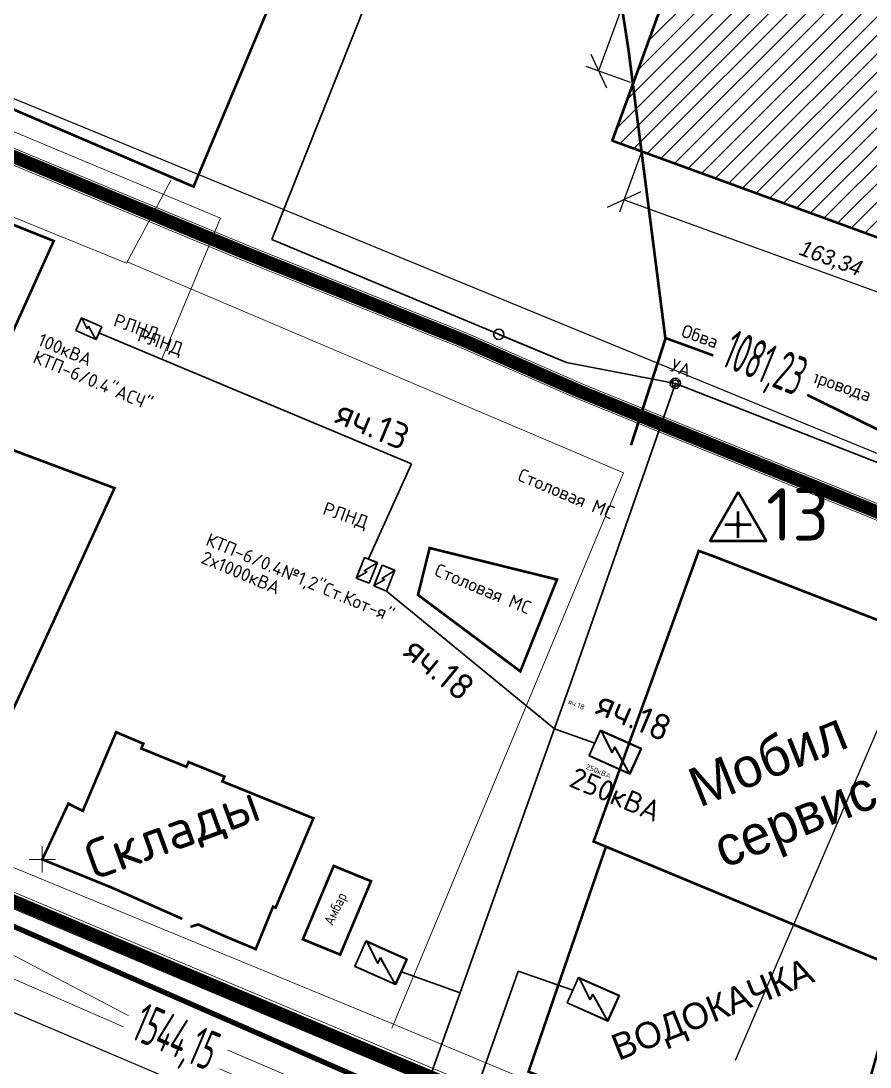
# Model space of a CAD drawing. Header units: millimetres. Extents: x 519 to 9564855, y -810 to 5021775.
# Drawn here: x 9523540.9 to 9523864.3, y 5006437.6 to 5006836.1 of the extents above; entities that cross this region are included whole.
import ezdxf
from ezdxf.enums import TextEntityAlignment as Align

# ---------------------------------------------------------------- set-up
doc = ezdxf.new("R2010")
doc.units = ezdxf.units.MM
doc.header["$LTSCALE"] = 2
doc.header["$MEASUREMENT"] = 0
doc.header["$PDMODE"] = 2
doc.header["$PDSIZE"] = 5
for name, color, linetype in [('0_ANNOT_Dimensions', 7, 'Continuous'), ('COMPOUND', 3, 'Continuous'), ('CONTROL', 7, 'Continuous'), ('Layer1', 1, 'Continuous'), ('PPLINE_WAT', 7, 'WTR_LINE'), ('ROAD_ASF', 9, 'Continuous')]:
    doc.layers.add(name, color=color, linetype=linetype)
for name, color, linetype, lineweight in [('Оптиковолоконный кабель', 220, 'CAB6', 20), ('Электро', 1, 'Continuous', 30), ('Электроснаб', 1, 'Continuous', 18), ('Электроснабжене', 1, 'Continuous', 18)]:
    doc.layers.add(name, color=color, linetype=linetype, lineweight=lineweight)
doc.styles.add('92051501$0$STANDARD', font='simplex.shx')
doc.styles.add('Elect', font='isocpeur.ttf')
doc.styles.add('Line_GUGK', font='')
doc.styles.add('simplex.shx', font='simplex.shx', dxfattribs={"width": 0.8})
doc.styles.get("Standard").update_dxf_attribs({"font": 'isocpeur.ttf', "width": 0.5})
doc.styles.get('Line_GUGK').set_extended_font_data('Bm431', italic=True)
doc.linetypes.add('CAB', pattern='A,0.7,-0.43403,["K",Standard,S=0.9,R=0,X=-0.4,Y=-0.3],-0.8', length=1.93403)
doc.linetypes.add('CAB6', pattern='A,0.9,-0.9,["6",Standard,S=0.9,R=0,X=-0.8,Y=-0.4],11', length=12.8)
doc.linetypes.add('WTR_LINE', pattern='A,0.5,-0.2,["W",92051501$0$STANDARD,S=0.1,R=0,X=-0.1,Y=-0.05],-0.05', length=0.75)
doc.dimstyles.new('ISO-25', dxfattribs={"dimtxt": 15, "dimasz": 10, "dimexe": 5, "dimexo": 5, "dimgap": 5, "dimtad": 1, "dimtxsty": 'Standard', "dimblk": 'OBLIQUE', "dimcen": 50, "dimadec": 0, "dimazin": 0, "dimtfac": 1, "dimtmove": 0, "dimatfit": 3, "dimfxl": 0, "dimarcsym": 0})

# ---------------------------------------------------------------- blocks, each defined once
blk = doc.blocks.new('_Oblique')
at = {"color": 0, "linetype": 'ByBlock', "lineweight": -2}
blk.add_line((-0.5, -0.5), (0.5, 0.5), dxfattribs=at)
blk = doc.blocks.new('*D93')
at = {"color": 0, "lineweight": -2, "transparency": 16777216}
for p, q in [((9523776.98, 5006785.47), (9523768.9, 5006763.3)), ((9523770.61, 5006767.99), (9523924.08, 5006712.09)), ((9523930.45, 5006729.56), (9523922.37, 5006707.39))]:
    blk.add_line(p, q, dxfattribs=at)
at = {"layer": 'DEFPOINTS', "color": 0, "linetype": 'ByBlock', "lineweight": 0, "transparency": 16777216}
for p in [(9523777.32, 5006786.4), (9523930.79, 5006730.5), (9523924.08, 5006712.09)]:
    blk.add_point(p, dxfattribs=at)
at = {"color": 0, "linetype": 'ByBlock', "lineweight": -2, "transparency": 16777216, "xscale": 10, "yscale": 10, "zscale": 10}
for p, rotation in [((9523770.61, 5006767.99), 159.9838227926532), ((9523924.08, 5006712.09), 339.9838227926533)]:
    blk.add_blockref('_Oblique', p, dxfattribs=dict(at, rotation=rotation))
at = {"color": 0, "linetype": 'ByBlock', "lineweight": 0, "transparency": 16777216, "insert": (9523849.26, 5006745.28), "char_height": 6, "attachment_point": 5, "rotation": 339.9838, "style": 'Line_GUGK', "bg_fill": 3, "box_fill_scale": 1.25, "bg_fill_color": 256, "bg_fill_true_color": 13158600, "bg_fill_transparency": 0}
blk.add_mtext('163,34', dxfattribs=at)
blk = doc.blocks.new('*D96')
at = {"color": 0, "lineweight": -2, "transparency": 16777216}
for p, q in [((9523826.75, 5006959.97), (9523809.89, 5006966.11)), ((9523814.59, 5006964.4), (9523760.91, 5006817.05)), ((9523773.07, 5006812.62), (9523756.21, 5006818.77))]:
    blk.add_line(p, q, dxfattribs=at)
at = {"layer": 'DEFPOINTS', "color": 0, "linetype": 'ByBlock', "lineweight": 0, "transparency": 16777216}
for p in [(9523827.69, 5006959.63), (9523760.91, 5006817.05), (9523774.01, 5006812.28)]:
    blk.add_point(p, dxfattribs=at)
at = {"color": 0, "linetype": 'ByBlock', "lineweight": -2, "transparency": 16777216, "xscale": 10, "yscale": 10, "zscale": 10}
for p, rotation in [((9523814.59, 5006964.4), 69.98382279340841), ((9523760.91, 5006817.05), 249.9838227934084)]:
    blk.add_blockref('_Oblique', p, dxfattribs=dict(at, rotation=rotation))
at = {"color": 0, "linetype": 'ByBlock', "lineweight": 0, "transparency": 16777216, "insert": (9523782.51, 5006892.63), "char_height": 6, "attachment_point": 5, "rotation": 69.9838, "style": 'Line_GUGK', "bg_fill": 3, "box_fill_scale": 1.25, "bg_fill_color": 256, "bg_fill_true_color": 13158600, "bg_fill_transparency": 0}
blk.add_mtext('156,82', dxfattribs=at)
blk = doc.blocks.new('A$C53fd71da')
at = {"layer": 'CONTROL', "color": 6, "lineweight": 50}
blk.add_lwpolyline([(0, 12.31), (-10.66, -6.15), (10.66, -6.15)], close=True, dxfattribs=at)
at = {"layer": 'CONTROL', "color": 6, "lineweight": 5, "const_width": 1}
blk.add_lwpolyline([(-0.5, 0, 1), (0.5, 0, 1)], format="xyb", close=True, dxfattribs=at)
at = {"layer": 'CONTROL', "color": 6, "lineweight": 50}
blk.add_point((0, 0), dxfattribs=at)
blk = doc.blocks.new('*D107')
at = {"layer": '0_ANNOT_Dimensions', "color": 0, "lineweight": -2, "transparency": 16777216}
for p, q in [((9523314.06, 5006886.19), (9523320.3, 5006901.39)), ((9523318.4, 5006896.76), (9524318.55, 5006485.95)), ((9524314.21, 5006475.39), (9524320.45, 5006490.58))]:
    blk.add_line(p, q, dxfattribs=at)
at = {"layer": 'DEFPOINTS', "color": 0, "lineweight": 25, "transparency": 16777216}
for p in [(9523312.16, 5006881.57), (9524318.55, 5006485.95), (9524312.31, 5006470.76)]:
    blk.add_point(p, dxfattribs=at)
at = {"layer": '0_ANNOT_Dimensions', "color": 0, "lineweight": -2, "transparency": 16777216, "xscale": 10, "yscale": 10, "zscale": 10}
for p, rotation in [((9523318.4, 5006896.76), 157.6697679268706), ((9524318.55, 5006485.95), 337.6697679268705)]:
    blk.add_blockref('_Oblique', p, dxfattribs=dict(at, rotation=rotation))
at = {"layer": '0_ANNOT_Dimensions', "color": 0, "lineweight": 25, "transparency": 16777216, "insert": (9523823.79, 5006704.31), "char_height": 15, "attachment_point": 5, "rotation": 337.6698, "bg_fill": 3, "box_fill_scale": 1.25, "bg_fill_color": 256, "bg_fill_true_color": 13158600, "bg_fill_transparency": 0}
blk.add_mtext('1081,23', dxfattribs=at)
blk = doc.blocks.new('*D108')
at = {"layer": '0_ANNOT_Dimensions', "color": 0, "lineweight": -2, "transparency": 16777216}
for p, q in [((9522897.82, 5006770.66), (9522881.49, 5006732.24)), ((9522883.44, 5006736.84), (9524304.47, 5006132.63)), ((9524318.85, 5006166.44), (9524302.51, 5006128.03))]:
    blk.add_line(p, q, dxfattribs=at)
at = {"layer": 'DEFPOINTS', "color": 0, "lineweight": 25, "transparency": 16777216}
for p in [(9522899.78, 5006775.26), (9524320.81, 5006171.05), (9524304.47, 5006132.63)]:
    blk.add_point(p, dxfattribs=at)
at = {"layer": '0_ANNOT_Dimensions', "color": 0, "lineweight": -2, "transparency": 16777216, "xscale": 10, "yscale": 10, "zscale": 10}
for p, rotation in [((9522883.44, 5006736.84), 156.9651309655296), ((9524304.47, 5006132.63), 336.9651309655296)]:
    blk.add_blockref('_Oblique', p, dxfattribs=dict(at, rotation=rotation))
at = {"layer": '0_ANNOT_Dimensions', "color": 0, "lineweight": 25, "transparency": 16777216, "insert": (9523599.44, 5006447.62), "char_height": 15, "attachment_point": 5, "rotation": 336.9651, "bg_fill": 3, "box_fill_scale": 1.25, "bg_fill_color": 256, "bg_fill_true_color": 13158600, "bg_fill_transparency": 0}
blk.add_mtext('1544,15', dxfattribs=at)

msp = doc.modelspace()

# ---------------------------------------------------------------- hatches: boundary and pattern name
at = {"linetype": 'Continuous'}
h = msp.add_hatch(dxfattribs=at)
h.set_pattern_fill('_USER', color=1, scale=5, angle=45, pattern_type=0)
h.set_pattern_definition([(45, (-20.8386, 4.6274), (-3.535533906, 3.535533906), [])])
h.paths.add_polyline_path([(9523827.69065, 5006959.6272), (9523766.07927, 5006790.49992), (9523935.20656, 5006728.88854), (9523996.81794, 5006898.01582)])

# ---------------------------------------------------------------- linework, layer by layer
at = {"color": 24, "linetype": 'ByBlock', "lineweight": 50}
for p, q in [((9523772.44456, 5006824.55739), (9523766.28109, 5006864.48665)), ((9523886.178, 5006671.093), (9523825.0348, 5006701.22746))]:
    msp.add_line(p, q, dxfattribs=at)
at = {"color": 1, "linetype": 'ByBlock', "lineweight": 50}
msp.add_lwpolyline([(9523827.69065, 5006959.6272), (9523766.07927, 5006790.49992), (9523935.20656, 5006728.88854), (9523996.81794, 5006898.01582)], close=True, dxfattribs=at)
at = {"color": 5, "linetype": 'WTR_LINE', "lineweight": 0, "ltscale": 100, "const_width": 2}
msp.add_lwpolyline([(9522961.68492, 5006530.42232), (9523070.127, 5006486.695), (9523143.587, 5006661.27), (9523407.015, 5006548.562), (9523796.011, 5006378.327), (9523736.775, 5006107.096), (9523707.544, 5005805.06), (9523700.818, 5005674.553), (9523703.853, 5005552.345), (9523709.802, 5004958.98), (9523711.38, 5004624.515), (9523707.966, 5004479.96), (9523732.1, 5004323.859), (9523751.102, 5004158.131), (9523770.225, 5003987.577), (9523817.419, 5003605.482), (9523831.27, 5003588.67), (9524021.596, 5003522.395), (9525884.76, 5002887.669), (9527000.923, 5002514.69), (9527059.994, 5002488.058), (9527832.679, 5002214.15)], dxfattribs=at)
at = {"color": 3, "linetype": 'ByBlock', "lineweight": 0, "const_width": 1}
msp.add_lwpolyline([(9523602.3623, 5006494.0525), (9523575.3776, 5006506.0087), (9523549.03, 5006516.7), (9523558.9351, 5006537.9326), (9523564.4434, 5006535.2096), (9523577.13545, 5006565.17567), (9523587.50524, 5006560.78357), (9523586.7125, 5006558.9474), (9523603.9402, 5006551.9624), (9523604.73294, 5006553.79857), (9523618.40576, 5006548.25641), (9523617.61301, 5006546.42024), (9523652.29088, 5006532.35854), (9523642.2918, 5006508.7151), (9523637.88954, 5006498.32131), (9523636.9288, 5006498.7236), (9523630.3128, 5006482.5307), (9523618.704, 5006487.3916), (9523608.332, 5006491.9561), (9523605.47458, 5006491.01674)], dxfattribs=at)
at = {"color": 3, "linetype": 'ByBlock', "lineweight": 0, "const_width": 1, "elevation": 0.6066}
msp.add_lwpolyline([(9523648.2612, 5006486.2673), (9523660.0217, 5006514.2388), (9523674.2454, 5006508.4097), (9523662.4849, 5006480.4382), (9523648.2612, 5006486.2673)], dxfattribs=at)
at = {"color": 18, "linetype": 'ByBlock', "lineweight": 0, "ltscale": 5, "true_color": 0x000000}
msp.add_point((9523549.03, 5006516.7), dxfattribs=at)
at = {"layer": 'COMPOUND', "lineweight": 0, "const_width": 1}
for points in [[(9523429.237, 5006849.055), (9523446.237, 5006894.355), (9523395.437, 5006915.355), (9523466.837, 5007094.855), (9523701.64638, 5006999.60223), (9523606.6179, 5006772.9946), (9523429.237, 5006849.055)], [(9523553.3687, 5006752.287), (9523520.39435, 5006679.16225), (9523503.96693, 5006685.30909), (9523576.5324, 5006658.1564), (9523518.68997, 5006531.89737), (9523290.5, 5006626.4), (9523339.471, 5006746.8605), (9523374.26229, 5006733.84223), (9523405.7542, 5006811.3928), (9523553.3687, 5006752.287)], [(9523763.73074, 5006521.57428), (9523876.12334, 5006474.88504)]]:
    msp.add_lwpolyline(points, dxfattribs=at)
msp.add_lwpolyline([(9523799.07253, 5006634.23038), (9523759.01101, 5006523.53491), (9523763.73074, 5006521.57428), (9523734.237, 5006435.855), (9523851.637, 5006388.355), (9523876.12334, 5006474.88504), (9523917.16187, 5006588.48479), (9523804.33202, 5006632.32693)], close=True, dxfattribs=at)
at = {"layer": 'Layer1', "color": 3, "lineweight": 0}
msp.add_line((9523526.35313, 5006476.24674), (9523650.92337, 5006422.03604), dxfattribs=at)
at = {"layer": 'PPLINE_WAT', "color": 5, "lineweight": 0, "ltscale": 20}
for points in [[(9523060.72335, 5006474.85217), (9523149.261, 5006692.643), (9523221.586, 5006870.311), (9523268.93, 5006850.926), (9523277.053, 5006868.885), (9523373.576, 5006828.034), (9523428.773, 5006805.171), (9523503.549, 5006775.276), (9523581.09, 5006743.893)], [(9523581.30342, 5006744.28931), (9523770.403, 5006663.971), (9523682.176, 5006452.463)], [(9523394.05998, 5006572.94628), (9523682.80481, 5006453.97047), (9523782.577, 5006412.184), (9524033.432, 5006308.159), (9524136.788, 5006266.205), (9524101.6191, 5006188.47359)]]:
    msp.add_lwpolyline(points, dxfattribs=at)
at = {"layer": 'PPLINE_WAT', "lineweight": 0, "ltscale": 20}
msp.add_lwpolyline([(9523581.09, 5006743.893), (9523598.03163, 5006775.35286)], dxfattribs=at)
at = {"layer": 'ROAD_ASF', "lineweight": 0}
for points in [[(9524213.16276, 5006219.74322), (9524250.27521, 5006287.75666), (9524271.34197, 5006337.02949), (9524296.04257, 5006389.32371), (9524313.35245, 5006427.68777), (9524312.30554, 5006470.76287), (9524237.20728, 5006503.59345), (9524174.89885, 5006528.82856), (9524118.9492, 5006551.64186), (9524060.02692, 5006576.03422), (9524017.76292, 5006593.209), (9523898.44871, 5006639.56186), (9523754.91778, 5006697.75618), (9523710.94844, 5006717.06216), (9523627.06433, 5006750.67024), (9523312.16041, 5006881.56891), (9523271.75252, 5006881.63964)], [(9524207.89585, 5006222.61718), (9524244.871, 5006290.379), (9524265.869, 5006339.491), (9524290.595, 5006391.839), (9524307.321, 5006428.909), (9524306.576, 5006459.562), (9524291.029, 5006473.516), (9524234.879, 5006498.063), (9524172.64, 5006523.27), (9524116.669, 5006546.092), (9524057.75, 5006570.483), (9524015.547, 5006587.633), (9523896.235, 5006633.985), (9523752.584, 5006692.228), (9523708.626, 5006711.529), (9523624.797, 5006745.115), (9523310.958, 5006875.571), (9523271.74202, 5006875.63965)], [(9523171.24202, 5006658.54626), (9524320.48734, 5006175.2707)], [(9523168.9162, 5006653.01539), (9524309.62724, 5006173.32862)]]:
    msp.add_lwpolyline(points, dxfattribs=at)
at = {"layer": 'ROAD_ASF', "color": 8, "lineweight": 0, "const_width": 5}
for points in [[(9524210.52931, 5006221.1802), (9524247.57311, 5006289.06783), (9524268.60548, 5006338.26024), (9524293.31878, 5006390.58136), (9524310.33672, 5006428.29839), (9524309.35286, 5006468.77954), (9524236.04314, 5006500.82822), (9524173.76616, 5006526.05062), (9524117.80171, 5006548.86999), (9524058.88846, 5006573.25861), (9524016.65496, 5006590.421), (9523897.3215, 5006636.78169), (9523753.71169, 5006695.0093), (9523709.78722, 5006714.29558), (9523625.91282, 5006747.90004), (9523311.5592, 5006878.56995), (9523269.12538, 5006878.63964)], [(9523170.07911, 5006655.78082), (9524320.80617, 5006171.04633)]]:
    msp.add_lwpolyline(points, dxfattribs=at)
at = {"layer": 'Оптиковолоконный кабель', "linetype": 'CAB', "lineweight": 0, "ltscale": 0.5}
msp.add_lwpolyline([(9523409.545, 5006545.405), (9523492.679, 5006504.061), (9523552.43855, 5006472.62289), (9523579.56589, 5006458.35183), (9523582.951, 5006456.571), (9523613.87, 5006446.626), (9523789.469, 5006371.087), (9523707.722, 5006026.346), (9523696.146, 5005917.127)], dxfattribs=at)
at = {"layer": 'Электро'}
for p, q in [((9523561.78869, 5006718.22517), (9523563.94092, 5006723.05349)), ((9523563.94092, 5006723.05349), (9523571.72681, 5006719.58292)), ((9523571.6622, 5006719.55815), (9523564.08312, 5006722.93654)), ((9523564.08312, 5006722.93654), (9523566.16508, 5006718.79443)), ((9523569.57458, 5006714.7546), (9523561.78869, 5006718.22517)), ((9523566.16508, 5006718.79443), (9523566.6486, 5006719.87918)), ((9523566.6486, 5006719.87918), (9523569.47375, 5006714.81755)), ((9523569.47375, 5006714.81755), (9523571.6622, 5006719.55815)), ((9523571.72681, 5006719.58292), (9523569.57458, 5006714.7546)), ((9523570.82331, 5006717.22541, 0), (9523689.61556, 5006667.39344, 0)), ((9523748.65854, 5006705.94864, 0), (9523790.16137, 5006698.04918)), ((9523750.61718, 5006584.68712, 0), (9523790.16137, 5006698.04918)), ((9523790.16137, 5006698.04918), (9523992.05396, 5006619.06526)), ((9523689.61556, 5006667.39344, 0), (9523673.3145, 5006631.23616, 0)), ((9523668.59462, 5006623.86298, 0), (9523671.77631, 5006631.77132, 0)), ((9523671.80344, 5006631.70767, 0), (9523668.70626, 5006624.00939, 0)), ((9523671.77631, 5006631.77132, 0), (9523676.68056, 5006629.79824, 0)), ((9523676.62137, 5006629.69516, 0), (9523671.80344, 5006631.70767, 0)), ((9523671.66713, 5006626.68565, 0), (9523676.62137, 5006629.69516, 0)), ((9523672.76894, 5006626.24237, 0), (9523671.66713, 5006626.68565, 0)), ((9523676.68056, 5006629.79824, 0), (9523673.49887, 5006621.8899, 0)), ((9523675.2828, 5006620.91707, 0), (9523678.46449, 5006628.82541, 0)), ((9523678.49162, 5006628.76176, 0), (9523675.39444, 5006621.06347, 0)), ((9523678.35531, 5006623.73974, 0), (9523683.30955, 5006626.74924, 0)), ((9523678.46449, 5006628.82541, 0), (9523683.36874, 5006626.85233, 0)), ((9523683.30955, 5006626.74924, 0), (9523678.49162, 5006628.76176, 0)), ((9523683.36874, 5006626.85233, 0), (9523680.18705, 5006618.94399, 0)), ((9523673.49887, 5006621.8899, 0), (9523668.59462, 5006623.86298, 0)), ((9523668.70626, 5006624.00939, 0), (9523672.76894, 5006626.24237, 0)), ((9523675.39444, 5006621.06347, 0), (9523679.45713, 5006623.29646, 0)), ((9523679.45713, 5006623.29646, 0), (9523678.35531, 5006623.73974, 0)), ((9523680.18705, 5006618.94399, 0), (9523675.2828, 5006620.91707, 0)), ((9523744.11452, 5006566.47937, 0), (9523680.18705, 5006618.94399, 0)), ((9523757.28703, 5006556.17803), (9523761.59149, 5006565.83466)), ((9523757.37687, 5006556.25412, 0), (9523761.68132, 5006565.91075, 0)), ((9523761.59149, 5006565.83466), (9523777.16327, 5006558.89352)), ((9523761.68132, 5006565.91075, 0), (9523777.25311, 5006558.96961, 0)), ((9523777.03406, 5006558.84398), (9523761.87588, 5006565.60076)), ((9523761.87588, 5006565.60076), (9523766.0398, 5006557.31654)), ((9523777.12389, 5006558.92007, 0), (9523761.96572, 5006565.67684, 0)), ((9523761.96572, 5006565.67684, 0), (9523766.12964, 5006557.39263, 0)), ((9523766.0398, 5006557.31654), (9523767.00686, 5006559.48605)), ((9523766.12964, 5006557.39263, 0), (9523767.0967, 5006559.56213, 0)), ((9523767.00686, 5006559.48605), (9523772.65715, 5006549.36278)), ((9523767.0967, 5006559.56213, 0), (9523772.74699, 5006549.43887, 0)), ((9523772.65715, 5006549.36278), (9523777.03406, 5006558.84398)), ((9523772.74699, 5006549.43887, 0), (9523777.12389, 5006558.92007, 0)), ((9523777.16327, 5006558.89352), (9523772.85882, 5006549.23689)), ((9523777.25311, 5006558.96961, 0), (9523772.94866, 5006549.31298, 0)), ((9523772.85882, 5006549.23689), (9523757.28703, 5006556.17803)), ((9523772.94866, 5006549.31298, 0), (9523757.37687, 5006556.25412, 0)), ((9523668.01664, 5006475.9412, 0), (9523672.32109, 5006485.59783, 0)), ((9523668.10647, 5006476.01729, 0), (9523672.41093, 5006485.67392, 0)), ((9523672.32109, 5006485.59783, 0), (9523687.89288, 5006478.65669, 0)), ((9523672.41093, 5006485.67392, 0), (9523687.98271, 5006478.73278, 0)), ((9523687.76366, 5006478.60716, 0), (9523672.60549, 5006485.36393, 0)), ((9523672.60549, 5006485.36393, 0), (9523676.76941, 5006477.07972, 0)), ((9523687.8535, 5006478.68324, 0), (9523672.69532, 5006485.44002, 0)), ((9523672.69532, 5006485.44002, 0), (9523676.85924, 5006477.1558, 0)), ((9523676.76941, 5006477.07972, 0), (9523677.73646, 5006479.24922, 0)), ((9523676.85924, 5006477.1558, 0), (9523677.8263, 5006479.32531, 0)), ((9523677.73646, 5006479.24922, 0), (9523683.38676, 5006469.12596, 0)), ((9523677.8263, 5006479.32531, 0), (9523683.47659, 5006469.20204, 0)), ((9523683.58842, 5006469.00007, 0), (9523668.01664, 5006475.9412, 0)), ((9523683.67826, 5006469.07615, 0), (9523668.10647, 5006476.01729, 0)), ((9523683.38676, 5006469.12596, 0), (9523687.76366, 5006478.60716, 0)), ((9523683.47659, 5006469.20204, 0), (9523687.8535, 5006478.68324, 0)), ((9523687.89288, 5006478.65669, 0), (9523683.58842, 5006469.00007, 0)), ((9523687.98271, 5006478.73278, 0), (9523683.67826, 5006469.07615, 0)), ((9523748.91335, 5006462.03048), (9523753.21781, 5006471.68711)), ((9523749.00319, 5006462.10657, 0), (9523753.30764, 5006471.7632, 0)), ((9523753.21781, 5006471.68711), (9523768.78959, 5006464.74597)), ((9523753.30764, 5006471.7632, 0), (9523768.87943, 5006464.82206, 0)), ((9523768.66037, 5006464.69644), (9523753.5022, 5006471.45321)), ((9523753.5022, 5006471.45321), (9523757.66612, 5006463.169)), ((9523768.75021, 5006464.77252, 0), (9523753.59204, 5006471.52929, 0)), ((9523753.59204, 5006471.52929, 0), (9523757.75596, 5006463.24508, 0)), ((9523757.66612, 5006463.169), (9523758.63318, 5006465.3385)), ((9523757.75596, 5006463.24508, 0), (9523758.72301, 5006465.41458, 0)), ((9523758.63318, 5006465.3385), (9523764.28347, 5006455.21524)), ((9523758.72301, 5006465.41458, 0), (9523764.37331, 5006455.29132, 0)), ((9523764.28347, 5006455.21524), (9523768.66037, 5006464.69644)), ((9523764.37331, 5006455.29132, 0), (9523768.75021, 5006464.77252, 0)), ((9523768.78959, 5006464.74597), (9523764.48514, 5006455.08934)), ((9523768.87943, 5006464.82206, 0), (9523764.57497, 5006455.16543, 0)), ((9523764.48514, 5006455.08934), (9523748.91335, 5006462.03048)), ((9523764.57497, 5006455.16543, 0), (9523749.00319, 5006462.10657, 0))]:
    msp.add_line(p, q, dxfattribs=at)
at = {"layer": 'Электро', "ltscale": 25}
for p, q in [((9523722.89929, 5006716.71583, 0), (9523748.65854, 5006705.94864, 0)), ((9523602.96149, 5006171.24418, 0), (9523750.61718, 5006584.68712, 0)), ((9523759.43926, 5006561.00635), (9523744.11452, 5006566.47937, 0)), ((9523730.25283, 5006474.18089, 0), (9523591.26501, 5006078.71279, 0)), ((9523685.83049, 5006473.90447, 0), (9523708.19952, 5006465.91566, 0)), ((9523751.06558, 5006466.8588), (9523730.25283, 5006474.18089, 0))]:
    msp.add_line(p, q, dxfattribs=at)
at = {"layer": 'Электро'}
for centre in [(9523722.89929, 5006716.71583, 0), (9523790.16137, 5006698.04918)]:
    msp.add_circle(centre, 1.95326, dxfattribs=at)
at = {"layer": 'Электро', "ltscale": 25}
for start, end in [(162, 342), (342, 162)]:
    msp.add_arc((9523790.16137, 5006698.04918), 1.25, start, end, dxfattribs=at)
at = {"layer": 'Электроснаб', "color": 1, "linetype": 'ByBlock', "lineweight": 0}
for p, q in [((9523561.78869, 5006718.22517), (9523563.94092, 5006723.05349)), ((9523563.94092, 5006723.05349), (9523571.72681, 5006719.58292)), ((9523571.6622, 5006719.55815), (9523564.08312, 5006722.93654)), ((9523564.08312, 5006722.93654), (9523566.16508, 5006718.79443)), ((9523569.57458, 5006714.7546), (9523561.78869, 5006718.22517)), ((9523566.16508, 5006718.79443), (9523566.6486, 5006719.87918)), ((9523566.6486, 5006719.87918), (9523569.47375, 5006714.81755)), ((9523569.47375, 5006714.81755), (9523571.6622, 5006719.55815)), ((9523571.72681, 5006719.58292), (9523569.57458, 5006714.7546)), ((9523748.65854, 5006705.94864, 0), (9523790.16137, 5006698.04918)), ((9523750.61718, 5006584.68712, 0), (9523790.16137, 5006698.04918)), ((9523790.16137, 5006698.04918), (9523992.05396, 5006619.06526)), ((9523668.59462, 5006623.86298, 0), (9523671.77631, 5006631.77132, 0)), ((9523671.80344, 5006631.70767, 0), (9523668.70626, 5006624.00939, 0)), ((9523671.77631, 5006631.77132, 0), (9523676.68056, 5006629.79824, 0)), ((9523676.62137, 5006629.69516, 0), (9523671.80344, 5006631.70767, 0)), ((9523671.66713, 5006626.68565, 0), (9523676.62137, 5006629.69516, 0)), ((9523672.76894, 5006626.24237, 0), (9523671.66713, 5006626.68565, 0)), ((9523676.68056, 5006629.79824, 0), (9523673.49887, 5006621.8899, 0)), ((9523675.2828, 5006620.91707, 0), (9523678.46449, 5006628.82541, 0)), ((9523678.49162, 5006628.76176, 0), (9523675.39444, 5006621.06347, 0)), ((9523678.35531, 5006623.73974, 0), (9523683.30955, 5006626.74924, 0)), ((9523678.46449, 5006628.82541, 0), (9523683.36874, 5006626.85233, 0)), ((9523683.30955, 5006626.74924, 0), (9523678.49162, 5006628.76176, 0)), ((9523683.36874, 5006626.85233, 0), (9523680.18705, 5006618.94399, 0)), ((9523673.49887, 5006621.8899, 0), (9523668.59462, 5006623.86298, 0)), ((9523668.70626, 5006624.00939, 0), (9523672.76894, 5006626.24237, 0)), ((9523675.39444, 5006621.06347, 0), (9523679.45713, 5006623.29646, 0)), ((9523679.45713, 5006623.29646, 0), (9523678.35531, 5006623.73974, 0)), ((9523680.18705, 5006618.94399, 0), (9523675.2828, 5006620.91707, 0)), ((9523757.28703, 5006556.17803), (9523761.59149, 5006565.83466)), ((9523757.37687, 5006556.25412, 0), (9523761.68132, 5006565.91075, 0)), ((9523761.59149, 5006565.83466), (9523777.16327, 5006558.89352)), ((9523761.68132, 5006565.91075, 0), (9523777.25311, 5006558.96961, 0)), ((9523777.03406, 5006558.84398), (9523761.87588, 5006565.60076)), ((9523761.87588, 5006565.60076), (9523766.0398, 5006557.31654)), ((9523777.12389, 5006558.92007, 0), (9523761.96572, 5006565.67684, 0)), ((9523761.96572, 5006565.67684, 0), (9523766.12964, 5006557.39263, 0)), ((9523766.0398, 5006557.31654), (9523767.00686, 5006559.48605)), ((9523766.12964, 5006557.39263, 0), (9523767.0967, 5006559.56213, 0)), ((9523767.00686, 5006559.48605), (9523772.65715, 5006549.36278)), ((9523767.0967, 5006559.56213, 0), (9523772.74699, 5006549.43887, 0)), ((9523772.65715, 5006549.36278), (9523777.03406, 5006558.84398)), ((9523772.74699, 5006549.43887, 0), (9523777.12389, 5006558.92007, 0)), ((9523777.16327, 5006558.89352), (9523772.85882, 5006549.23689)), ((9523777.25311, 5006558.96961, 0), (9523772.94866, 5006549.31298, 0)), ((9523772.85882, 5006549.23689), (9523757.28703, 5006556.17803)), ((9523772.94866, 5006549.31298, 0), (9523757.37687, 5006556.25412, 0)), ((9523668.01664, 5006475.9412, 0), (9523672.32109, 5006485.59783, 0)), ((9523668.10647, 5006476.01729, 0), (9523672.41093, 5006485.67392, 0)), ((9523672.32109, 5006485.59783, 0), (9523687.89288, 5006478.65669, 0)), ((9523672.41093, 5006485.67392, 0), (9523687.98271, 5006478.73278, 0)), ((9523687.76366, 5006478.60716, 0), (9523672.60549, 5006485.36393, 0)), ((9523672.60549, 5006485.36393, 0), (9523676.76941, 5006477.07972, 0)), ((9523687.8535, 5006478.68324, 0), (9523672.69532, 5006485.44002, 0)), ((9523672.69532, 5006485.44002, 0), (9523676.85924, 5006477.1558, 0)), ((9523676.76941, 5006477.07972, 0), (9523677.73646, 5006479.24922, 0)), ((9523676.85924, 5006477.1558, 0), (9523677.8263, 5006479.32531, 0)), ((9523677.73646, 5006479.24922, 0), (9523683.38676, 5006469.12596, 0)), ((9523677.8263, 5006479.32531, 0), (9523683.47659, 5006469.20204, 0)), ((9523683.58842, 5006469.00007, 0), (9523668.01664, 5006475.9412, 0)), ((9523683.67826, 5006469.07615, 0), (9523668.10647, 5006476.01729, 0)), ((9523683.38676, 5006469.12596, 0), (9523687.76366, 5006478.60716, 0)), ((9523683.47659, 5006469.20204, 0), (9523687.8535, 5006478.68324, 0)), ((9523687.89288, 5006478.65669, 0), (9523683.58842, 5006469.00007, 0)), ((9523687.98271, 5006478.73278, 0), (9523683.67826, 5006469.07615, 0)), ((9523748.91335, 5006462.03048), (9523753.21781, 5006471.68711)), ((9523749.00319, 5006462.10657, 0), (9523753.30764, 5006471.7632, 0)), ((9523753.21781, 5006471.68711), (9523768.78959, 5006464.74597)), ((9523753.30764, 5006471.7632, 0), (9523768.87943, 5006464.82206, 0)), ((9523768.66037, 5006464.69644), (9523753.5022, 5006471.45321)), ((9523753.5022, 5006471.45321), (9523757.66612, 5006463.169)), ((9523768.75021, 5006464.77252, 0), (9523753.59204, 5006471.52929, 0)), ((9523753.59204, 5006471.52929, 0), (9523757.75596, 5006463.24508, 0)), ((9523757.66612, 5006463.169), (9523758.63318, 5006465.3385)), ((9523757.75596, 5006463.24508, 0), (9523758.72301, 5006465.41458, 0)), ((9523758.63318, 5006465.3385), (9523764.28347, 5006455.21524)), ((9523758.72301, 5006465.41458, 0), (9523764.37331, 5006455.29132, 0)), ((9523764.28347, 5006455.21524), (9523768.66037, 5006464.69644)), ((9523764.37331, 5006455.29132, 0), (9523768.75021, 5006464.77252, 0)), ((9523768.78959, 5006464.74597), (9523764.48514, 5006455.08934)), ((9523768.87943, 5006464.82206, 0), (9523764.57497, 5006455.16543, 0)), ((9523764.48514, 5006455.08934), (9523748.91335, 5006462.03048)), ((9523764.57497, 5006455.16543, 0), (9523749.00319, 5006462.10657, 0))]:
    msp.add_line(p, q, dxfattribs=at)
at = {"layer": 'Электроснаб', "color": 1, "linetype": 'ByBlock', "lineweight": 0, "ltscale": 25}
for p, q in [((9523722.89929, 5006716.71583, 0), (9523748.65854, 5006705.94864, 0)), ((9523602.96149, 5006171.24418, 0), (9523750.61718, 5006584.68712, 0)), ((9523759.43926, 5006561.00635), (9523744.11452, 5006566.47937, 0)), ((9523730.25283, 5006474.18089, 0), (9523591.26501, 5006078.71279, 0)), ((9523685.83049, 5006473.90447, 0), (9523708.19952, 5006465.91566, 0)), ((9523751.06558, 5006466.8588), (9523730.25283, 5006474.18089, 0))]:
    msp.add_line(p, q, dxfattribs=at)
at = {"layer": 'Электроснаб', "color": 1, "linetype": 'ByBlock', "lineweight": 0}
for centre in [(9523722.89929, 5006716.71583, 0), (9523790.16137, 5006698.04918)]:
    msp.add_circle(centre, 1.95326, dxfattribs=at)
at = {"layer": 'Электроснаб', "color": 1, "linetype": 'ByBlock', "lineweight": 0, "ltscale": 25}
for start, end in [(162, 342), (342, 162)]:
    msp.add_arc((9523790.16137, 5006698.04918), 1.25, start, end, dxfattribs=at)
at = {"layer": 'Электроснабжене', "color": 1, "linetype": 'ByBlock', "lineweight": 30}
msp.add_line((9523636.48435, 5006752.82962), (9523685.02598, 5006874.74553), dxfattribs=at)
at = {"layer": 'Электроснабжене', "color": 1, "linetype": 'ByBlock', "lineweight": 0}
for p, q in [((9523357.36092, 5006869.50843, 0), (9523616.92567, 5006761.01209, 0)), ((9523616.92567, 5006761.01209, 0), (9523594.58326, 5006707.38552, 0)), ((9523561.78869, 5006718.22517), (9523563.94092, 5006723.05349)), ((9523563.94092, 5006723.05349), (9523571.72681, 5006719.58292)), ((9523571.6622, 5006719.55815), (9523564.08312, 5006722.93654)), ((9523564.08312, 5006722.93654), (9523566.16508, 5006718.79443)), ((9523569.57458, 5006714.7546), (9523561.78869, 5006718.22517)), ((9523566.16508, 5006718.79443), (9523566.6486, 5006719.87918)), ((9523566.6486, 5006719.87918), (9523569.47375, 5006714.81755)), ((9523569.47375, 5006714.81755), (9523571.6622, 5006719.55815)), ((9523571.72681, 5006719.58292), (9523569.57458, 5006714.7546)), ((9523748.65854, 5006705.94864, 0), (9523790.16137, 5006698.04918)), ((9523750.61718, 5006584.68712, 0), (9523790.16137, 5006698.04918)), ((9523790.16137, 5006698.04918), (9523992.05396, 5006619.06526)), ((9523668.59462, 5006623.86298, 0), (9523671.77631, 5006631.77132, 0)), ((9523671.80344, 5006631.70767, 0), (9523668.70626, 5006624.00939, 0)), ((9523671.77631, 5006631.77132, 0), (9523676.68056, 5006629.79824, 0)), ((9523676.62137, 5006629.69516, 0), (9523671.80344, 5006631.70767, 0)), ((9523671.66713, 5006626.68565, 0), (9523676.62137, 5006629.69516, 0)), ((9523672.76894, 5006626.24237, 0), (9523671.66713, 5006626.68565, 0)), ((9523676.68056, 5006629.79824, 0), (9523673.49887, 5006621.8899, 0)), ((9523675.2828, 5006620.91707, 0), (9523678.46449, 5006628.82541, 0)), ((9523678.49162, 5006628.76176, 0), (9523675.39444, 5006621.06347, 0)), ((9523678.35531, 5006623.73974, 0), (9523683.30955, 5006626.74924, 0)), ((9523678.46449, 5006628.82541, 0), (9523683.36874, 5006626.85233, 0)), ((9523683.30955, 5006626.74924, 0), (9523678.49162, 5006628.76176, 0)), ((9523683.36874, 5006626.85233, 0), (9523680.18705, 5006618.94399, 0)), ((9523673.49887, 5006621.8899, 0), (9523668.59462, 5006623.86298, 0)), ((9523668.70626, 5006624.00939, 0), (9523672.76894, 5006626.24237, 0)), ((9523675.39444, 5006621.06347, 0), (9523679.45713, 5006623.29646, 0)), ((9523679.45713, 5006623.29646, 0), (9523678.35531, 5006623.73974, 0)), ((9523680.18705, 5006618.94399, 0), (9523675.2828, 5006620.91707, 0)), ((9523757.28703, 5006556.17803), (9523761.59149, 5006565.83466)), ((9523757.37687, 5006556.25412, 0), (9523761.68132, 5006565.91075, 0)), ((9523761.59149, 5006565.83466), (9523777.16327, 5006558.89352)), ((9523761.68132, 5006565.91075, 0), (9523777.25311, 5006558.96961, 0)), ((9523777.03406, 5006558.84398), (9523761.87588, 5006565.60076)), ((9523761.87588, 5006565.60076), (9523766.0398, 5006557.31654)), ((9523777.12389, 5006558.92007, 0), (9523761.96572, 5006565.67684, 0)), ((9523761.96572, 5006565.67684, 0), (9523766.12964, 5006557.39263, 0)), ((9523766.0398, 5006557.31654), (9523767.00686, 5006559.48605)), ((9523766.12964, 5006557.39263, 0), (9523767.0967, 5006559.56213, 0)), ((9523767.00686, 5006559.48605), (9523772.65715, 5006549.36278)), ((9523767.0967, 5006559.56213, 0), (9523772.74699, 5006549.43887, 0)), ((9523772.65715, 5006549.36278), (9523777.03406, 5006558.84398)), ((9523772.74699, 5006549.43887, 0), (9523777.12389, 5006558.92007, 0)), ((9523777.16327, 5006558.89352), (9523772.85882, 5006549.23689)), ((9523777.25311, 5006558.96961, 0), (9523772.94866, 5006549.31298, 0)), ((9523772.85882, 5006549.23689), (9523757.28703, 5006556.17803)), ((9523772.94866, 5006549.31298, 0), (9523757.37687, 5006556.25412, 0)), ((9523668.01664, 5006475.9412, 0), (9523672.32109, 5006485.59783, 0)), ((9523668.10647, 5006476.01729, 0), (9523672.41093, 5006485.67392, 0)), ((9523672.32109, 5006485.59783, 0), (9523687.89288, 5006478.65669, 0)), ((9523672.41093, 5006485.67392, 0), (9523687.98271, 5006478.73278, 0)), ((9523687.76366, 5006478.60716, 0), (9523672.60549, 5006485.36393, 0)), ((9523672.60549, 5006485.36393, 0), (9523676.76941, 5006477.07972, 0)), ((9523687.8535, 5006478.68324, 0), (9523672.69532, 5006485.44002, 0)), ((9523672.69532, 5006485.44002, 0), (9523676.85924, 5006477.1558, 0)), ((9523676.76941, 5006477.07972, 0), (9523677.73646, 5006479.24922, 0)), ((9523676.85924, 5006477.1558, 0), (9523677.8263, 5006479.32531, 0)), ((9523677.73646, 5006479.24922, 0), (9523683.38676, 5006469.12596, 0)), ((9523677.8263, 5006479.32531, 0), (9523683.47659, 5006469.20204, 0)), ((9523683.58842, 5006469.00007, 0), (9523668.01664, 5006475.9412, 0)), ((9523683.67826, 5006469.07615, 0), (9523668.10647, 5006476.01729, 0)), ((9523683.38676, 5006469.12596, 0), (9523687.76366, 5006478.60716, 0)), ((9523683.47659, 5006469.20204, 0), (9523687.8535, 5006478.68324, 0)), ((9523687.89288, 5006478.65669, 0), (9523683.58842, 5006469.00007, 0)), ((9523687.98271, 5006478.73278, 0), (9523683.67826, 5006469.07615, 0)), ((9523748.91335, 5006462.03048), (9523753.21781, 5006471.68711)), ((9523749.00319, 5006462.10657, 0), (9523753.30764, 5006471.7632, 0)), ((9523753.21781, 5006471.68711), (9523768.78959, 5006464.74597)), ((9523753.30764, 5006471.7632, 0), (9523768.87943, 5006464.82206, 0)), ((9523768.66037, 5006464.69644), (9523753.5022, 5006471.45321)), ((9523753.5022, 5006471.45321), (9523757.66612, 5006463.169)), ((9523768.75021, 5006464.77252, 0), (9523753.59204, 5006471.52929, 0)), ((9523753.59204, 5006471.52929, 0), (9523757.75596, 5006463.24508, 0)), ((9523757.66612, 5006463.169), (9523758.63318, 5006465.3385)), ((9523757.75596, 5006463.24508, 0), (9523758.72301, 5006465.41458, 0)), ((9523758.63318, 5006465.3385), (9523764.28347, 5006455.21524)), ((9523758.72301, 5006465.41458, 0), (9523764.37331, 5006455.29132, 0)), ((9523764.28347, 5006455.21524), (9523768.66037, 5006464.69644)), ((9523764.37331, 5006455.29132, 0), (9523768.75021, 5006464.77252, 0)), ((9523768.78959, 5006464.74597), (9523764.48514, 5006455.08934)), ((9523768.87943, 5006464.82206, 0), (9523764.57497, 5006455.16543, 0)), ((9523764.48514, 5006455.08934), (9523748.91335, 5006462.03048)), ((9523764.57497, 5006455.16543, 0), (9523749.00319, 5006462.10657, 0))]:
    msp.add_line(p, q, dxfattribs=at)
at = {"layer": 'Электроснабжене', "color": 1, "linetype": 'ByBlock', "lineweight": 30, "ltscale": 25}
msp.add_line((9523636.48435, 5006752.82962), (9523748.65854, 5006705.94864, 0), dxfattribs=at)
at = {"layer": 'Электроснабжене', "color": 1, "linetype": 'ByBlock', "lineweight": 0, "ltscale": 25}
for p, q in [((9523602.96149, 5006171.24418, 0), (9523750.61718, 5006584.68712, 0)), ((9523759.43926, 5006561.00635), (9523744.11452, 5006566.47937, 0)), ((9523730.25283, 5006474.18089, 0), (9523591.26501, 5006078.71279, 0)), ((9523685.83049, 5006473.90447, 0), (9523708.19952, 5006465.91566, 0)), ((9523751.06558, 5006466.8588), (9523730.25283, 5006474.18089, 0))]:
    msp.add_line(p, q, dxfattribs=at)
at = {"layer": 'Электроснабжене', "color": 1, "linetype": 'ByBlock', "lineweight": 0}
for centre in [(9523722.89929, 5006716.71583, 0), (9523790.16137, 5006698.04918)]:
    msp.add_circle(centre, 1.95326, dxfattribs=at)
at = {"layer": 'Электроснабжене', "color": 1, "linetype": 'ByBlock', "lineweight": 0, "ltscale": 25}
for start, end in [(162, 342), (342, 162)]:
    msp.add_arc((9523790.16137, 5006698.04918), 1.25, start, end, dxfattribs=at)

# ---------------------------------------------------------------- block references
at = {"layer": 'CONTROL', "color": 6, "lineweight": 5}
msp.add_blockref('A$C53fd71da', (9523814.05, 5006644.26), dxfattribs=at)

# ---------------------------------------------------------------- texts
at = {"color": 3, "linetype": 'ByBlock', "lineweight": 0, "insert": (9523655.99261, 5006493.00282, 25.3555), "char_height": 4, "width": 15.2115357, "attachment_point": 1, "rotation": 64.1384357, "style": 'simplex.shx'}
msp.add_mtext('Амбар', dxfattribs=at)
at = {"layer": 'COMPOUND', "lineweight": 0, "style": 'Elect'}
msp.add_text('Склады ', height=15, rotation=20, dxfattribs=at).set_placement((9523568.77935, 5006508.68613))
at = {"layer": 'COMPOUND', "lineweight": 0, "attachment_point": 1, "rotation": 22, "style": 'Elect'}
for s, insert, char_height in [('{\\fNewtonTT|b0|i0|c204|p18;Мобил\\Pсервис}', (9523793.67011, 5006550.28882), 15), ('\\fNewtonTT|b0|i0|c204|p18;ВОДОКАЧКА', (9523764.75996, 5006449.17601), 10)]:
    msp.add_mtext(s, dxfattribs=dict(at, insert=insert, char_height=char_height))
at = {"layer": 'CONTROL', "color": 7}
msp.add_text('13', height=20, dxfattribs=at).set_placement((9523824.71076, 5006638.10501))
at = {"layer": 'Электро'}
for s, height, rotation, p in [('РЛНД', 5, 340.7667046, (9523584.88905, 5006714.35879, 0)), ('100кВА', 5, 337.2572405, (9523546.8583, 5006712.70121, 0)), ('КТП-6/0.4"АСЧ"', 5, 337.2572405, (9523545.04553, 5006706.15366, 0)), ('УА', 5, 340.7667046, (9523787.9478, 5006702.80419, 0)), ('яч.13', 10, 337.2572405, (9523659.88066, 5006683.27397, 0)), ('Столовая MC', 5, 337.2572405, (9523729.69676, 5006661.21951, 0)), ('РЛНД', 5, 340.7667046, (9523655.4684, 5006648.32415, 0)), ('КТП-6/0.4№1,2"Ст.Кот-я"', 5, 337.2572405, (9523610.86235, 5006636.57307, 0)), ('2x1000кВА', 5, 337.2572405, (9523609.08633, 5006629.76079, 0)), ('яч.18', 10, 337.2572405, (9523759.17125, 5006572.45299, 0)), ('250кВА', 8, 337.2572405, (9523749.15466, 5006544.74169, 0))]:
    msp.add_text(s, height=height, rotation=rotation, dxfattribs=at).set_placement(p)
msp.add_text('яч.18', height=10, rotation=320.6250489, dxfattribs=at).set_placement((9523700.3576, 5006589.45372, 0), align=Align.MIDDLE_CENTER)
at = {"layer": 'Электроснаб', "color": 1, "linetype": 'ByBlock', "lineweight": 0}
for s, height, rotation, p in [('РЛНД', 5, 340.7667046, (9523584.88905, 5006714.35879, 0)), ('100кВА', 5, 337.2572405, (9523546.8583, 5006712.70121, 0)), ('КТП-6/0.4"АСЧ"', 5, 337.2572405, (9523545.04553, 5006706.15366, 0)), ('УА', 5, 340.7667046, (9523787.9478, 5006702.80419, 0)), ('Столовая MC', 5, 337.2572405, (9523729.69676, 5006661.21951, 0)), ('яч.18', 10, 337.2572405, (9523759.17125, 5006572.45299, 0))]:
    msp.add_text(s, height=height, rotation=rotation, dxfattribs=at).set_placement(p)
at = {"layer": 'Электроснабжене', "color": 1, "linetype": 'ByBlock', "lineweight": 0}
for s, height, rotation, p in [('РЛНД', 5, 340.7667046, (9523575.72629, 5006720.00789, 0)), ('100кВА', 5, 337.2572405, (9523546.8583, 5006712.70121, 0)), ('КТП-6/0.4"АСЧ"', 5, 337.2572405, (9523545.04553, 5006706.15366, 0)), ('УА', 5, 340.7667046, (9523787.9478, 5006702.80419, 0)), ('Столовая MC', 5, 337.2572405, (9523698.01129, 5006625.02966, 0)), ('яч.18', 2, 337.2572405, (9523749.12829, 5006576.07696, 0)), ('250кВА', 2, 337.2572405, (9523755.88374, 5006551.28089, 0))]:
    msp.add_text(s, height=height, rotation=rotation, dxfattribs=at).set_placement(p)

# ---------------------------------------------------------------- next in the draw order: dimensions: what is measured, and where the dimension line sits
at = {"linetype": 'ByBlock', "lineweight": 0}
dim = msp.add_aligned_dim(p1=(9523777.32059, 5006786.40481), p2=(9523930.79063, 5006730.49721), distance=-19.59428, dimstyle='ISO-25', override={"dimtxt": 6, "dimexo": 1, "dimgap": 2, "dimtxsty": 'Line_GUGK', "dimfxl": 3, "dimtfill": 1}, dxfattribs=at)
dim.commit()
dim.dimension.update_dxf_attribs({"geometry": '*D93', "text_midpoint": (9523849.25579, 5006745.2752)})

# ---------------------------------------------------------------- next in the draw order: linework, layer by layer
at = {"color": 24, "linetype": 'ByBlock', "lineweight": 50}
for p, q in [((9523786.412, 5006715.269), (9523772.44456, 5006824.55739)), ((9523786.412, 5006715.269), (9523773.22778, 5006674.56533)), ((9523825.0348, 5006701.22746), (9523786.412, 5006715.269))]:
    msp.add_line(p, q, dxfattribs=at)

# ---------------------------------------------------------------- next in the draw order: texts
at = {"color": 24, "linetype": 'ByBlock', "lineweight": 0}
msp.add_text('Обваловка трубопровода', height=5, rotation=340.7667046, dxfattribs=at).set_placement((9523792.02431, 5006715.98329, 0))

# ---------------------------------------------------------------- next in the draw order: dimensions: what is measured, and where the dimension line sits
at = {"linetype": 'ByBlock', "lineweight": 0}
dim = msp.add_aligned_dim(p1=(9523827.69065, 5006959.6272), p2=(9523774.01362, 5006812.28023), distance=-13.94754, dimstyle='ISO-25', override={"dimtxt": 6, "dimasz": 10, "dimexo": 1, "dimgap": 2, "dimtxsty": 'Line_GUGK', "dimfxl": 3, "dimtfill": 1}, dxfattribs=at)
dim.commit()
dim.dimension.update_dxf_attribs({"geometry": '*D96', "text_midpoint": (9523782.5122, 5006892.63477)})

# ---------------------------------------------------------------- next in the draw order: dimensions: what is measured, and where the dimension line sits
at = {"layer": '0_ANNOT_Dimensions', "lineweight": 25}
dim = msp.add_aligned_dim(p1=(9523312.16041, 5006881.56891), p2=(9524312.30554, 5006470.76287), distance=16.42331, dimstyle='ISO-25', override={"dimtfill": 1}, dxfattribs=at)
dim.commit()
dim.dimension.update_dxf_attribs({"geometry": '*D107', "text_midpoint": (9523823.79214, 5006704.30774)})

# ---------------------------------------------------------------- next in the draw order: dimensions: what is measured, and where the dimension line sits
dim = msp.add_aligned_dim(p1=(9522899.77955, 5006775.25724), p2=(9524320.80617, 5006171.04633), distance=-41.74576, dimstyle='ISO-25', override={"dimtfill": 1}, dxfattribs=at)
dim.commit()
dim.dimension.update_dxf_attribs({"geometry": '*D108', "text_midpoint": (9523599.43618, 5006447.61828)})

# ---------------------------------------------------------------- next in the draw order: linework, layer by layer
at = {"color": 6, "linetype": 'ByBlock', "lineweight": 25}
msp.add_line((9523893.262, 5006627.048), (9523812.93, 5006440.093), dxfattribs=at)
at = {"layer": 'COMPOUND', "lineweight": 0, "const_width": 1}
msp.add_lwpolyline([(9523745.06716, 5006623.32259), (9523731.10781, 5006588.34282), (9523692.13322, 5006617.47189), (9523696.55349, 5006635.33046), (9523745.06716, 5006623.32259)], dxfattribs=at)

doc.saveas('drawing.dxf')
